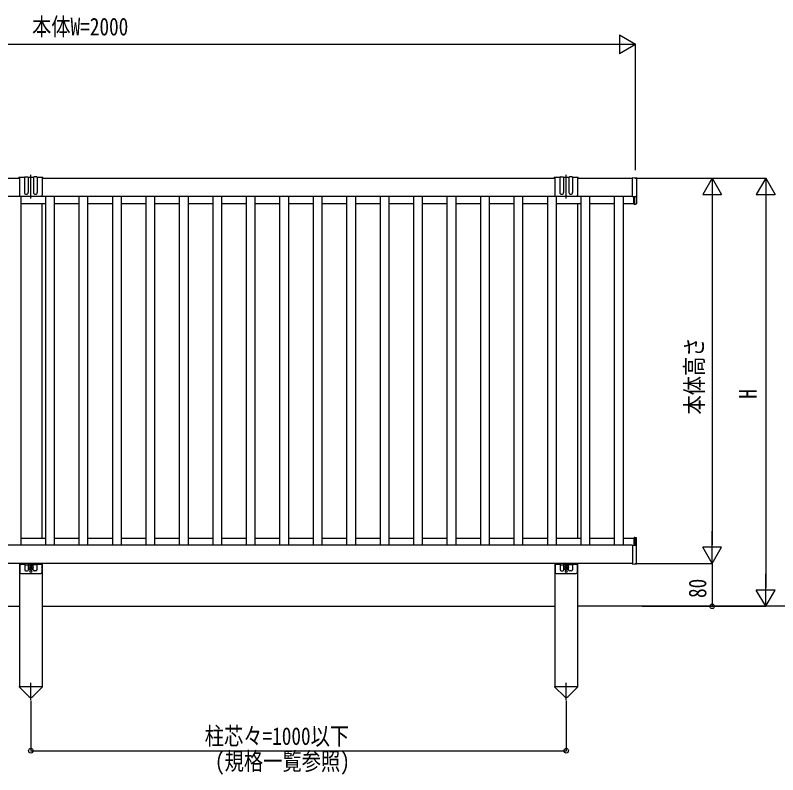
# Model space of a CAD drawing. Units: millimetres, scale not verified. Extents: x -4205 to 4205, y -2970 to 2970.
# Drawn here: x 1376 to 2800, y -1446 to -26 of the extents above; entities that cross this region are included whole.
import ezdxf
from ezdxf.enums import TextEntityAlignment as Align

# ---------------------------------------------------------------- set-up
doc = ezdxf.new("R2010")
doc.units = ezdxf.units.MM
doc.header["$LTSCALE"] = 16
doc.layers.add('0-3_YKK_A1', color=4, linetype='Continuous')
doc.layers.add('0-4_YKK_D', color=6, linetype='Continuous')
doc.styles.add('ＭＳ ゴシック', font='')
doc.styles.get('ＭＳ ゴシック').set_extended_font_data('MS Gothic')

msp = doc.modelspace()

# ---------------------------------------------------------------- linework, layer by layer
at = {"layer": '0-3_YKK_A1'}
for p, q in [((1405, -368.36), (1405, -324.58)), ((2405, -368.36), (2405, -324.58)), ((539, -330.78), (1384, -330.78)), ((1393, -329.28), (1384, -329.28)), ((1384, -329.28), (1384, -362.29)), ((1393, -329.28), (1393, -357.29)), ((1394, -328.28), (1399, -328.28)), ((1410, -329.28), (1400, -329.28)), ((1400, -329.28), (1400, -357.29)), ((1410, -329.28), (1410, -357.29)), ((1416, -328.28), (1411, -328.28)), ((1426, -329.28), (1417, -329.28)), ((1417, -329.28), (1417, -357.29)), ((1426, -329.28), (1426, -362.29)), ((1426, -330.78), (2384, -330.78)), ((2393, -329.28), (2384, -329.28)), ((2384, -329.28), (2384, -362.29)), ((2393, -329.28), (2393, -357.29)), ((2394, -328.28), (2399, -328.28)), ((2410, -329.28), (2400, -329.28)), ((2400, -329.28), (2400, -357.29)), ((2410, -329.28), (2410, -357.29)), ((2416, -328.28), (2411, -328.28)), ((2426, -329.28), (2417, -329.28)), ((2417, -329.28), (2417, -357.29)), ((2426, -329.28), (2426, -362.29)), ((2426, -330.78), (2528.5, -330.78)), ((2528.5, -330.58), (2528.5, -329.9)), ((2528.5, -364.08), (2528.5, -330.58)), ((2528.82, -329.6), (2535.56, -330.01)), ((2536.5, -331.01), (2536.5, -363.65)), ((2528.5, -364.78), (539, -364.78)), ((1386, -364.29), (1404.29, -364.29)), ((1386.75, -1016.78), (1386.75, -364.78)), ((1405.71, -364.29), (1424, -364.29)), ((1432.25, -364.78), (1432.25, -1016.78)), ((1449.25, -1016.78), (1449.25, -364.78)), ((1494.75, -364.78), (1494.75, -1016.78)), ((1511.75, -1016.78), (1511.75, -364.78)), ((1557.25, -364.78), (1557.25, -1016.78)), ((1574.25, -1016.78), (1574.25, -364.78)), ((1619.75, -364.78), (1619.75, -1016.78)), ((1636.75, -1016.78), (1636.75, -364.78)), ((1682.25, -364.78), (1682.25, -1016.78)), ((1699.25, -1016.78), (1699.25, -364.78)), ((1744.75, -364.78), (1744.75, -1016.78)), ((1761.75, -1016.78), (1761.75, -364.78)), ((1807.25, -364.78), (1807.25, -1016.78)), ((1824.25, -1016.78), (1824.25, -364.78)), ((1869.75, -364.78), (1869.75, -1016.78)), ((1886.75, -1016.78), (1886.75, -364.78)), ((1932.25, -364.78), (1932.25, -1016.78)), ((1949.25, -1016.78), (1949.25, -364.78)), ((1994.75, -364.78), (1994.75, -1016.78)), ((2011.75, -1016.78), (2011.75, -364.78)), ((2057.25, -364.78), (2057.25, -1016.78)), ((2074.25, -1016.78), (2074.25, -364.78)), ((2119.75, -364.78), (2119.75, -1016.78)), ((2136.75, -1016.78), (2136.75, -364.78)), ((2182.25, -364.78), (2182.25, -1016.78)), ((2199.25, -1016.78), (2199.25, -364.78)), ((2244.75, -364.78), (2244.75, -1016.78)), ((2261.75, -1016.78), (2261.75, -364.78)), ((2307.25, -364.78), (2307.25, -1016.78)), ((2324.25, -1016.78), (2324.25, -364.78)), ((2369.75, -364.78), (2369.75, -1016.78)), ((2386, -364.29), (2404.29, -364.29)), ((2386.75, -1016.78), (2386.75, -364.78)), ((2405.71, -364.29), (2424, -364.29)), ((2432.25, -364.78), (2432.25, -1016.78)), ((2449.25, -1016.78), (2449.25, -364.78)), ((2494.75, -364.78), (2494.75, -1016.78)), ((2511.75, -1016.78), (2511.75, -364.78)), ((2528.5, -364.76), (2528.5, -364.08)), ((2528.82, -365.06), (2535.56, -364.65)), ((2531, -376.98), (2531, -365.98)), ((2533, -365.58), (2531.28, -365.68)), ((2532, -365.64), (2532, -364.86)), ((2536.5, -363.65), (2536.5, -376.92)), ((1386.75, -377.78), (1432.25, -377.78)), ((1426, -1003.78), (1426, -377.78)), ((1449.25, -377.78), (1494.75, -377.78)), ((1511.75, -377.78), (1557.25, -377.78)), ((1574.25, -377.78), (1619.75, -377.78)), ((1636.75, -377.78), (1682.25, -377.78)), ((1699.25, -377.78), (1744.75, -377.78)), ((1761.75, -377.78), (1807.25, -377.78)), ((1824.25, -377.78), (1869.75, -377.78)), ((1886.75, -377.78), (1932.25, -377.78)), ((1949.25, -377.78), (1994.75, -377.78)), ((2011.75, -377.78), (2057.25, -377.78)), ((2074.25, -377.78), (2119.75, -377.78)), ((2136.75, -377.78), (2182.25, -377.78)), ((2199.25, -377.78), (2244.75, -377.78)), ((2261.75, -377.78), (2307.25, -377.78)), ((2324.25, -377.78), (2369.75, -377.78)), ((2386.75, -377.78), (2432.25, -377.78)), ((2426, -377.78), (2426, -1003.78)), ((2449.25, -377.78), (2494.75, -377.78)), ((2511.75, -377.78), (2531, -377.78)), ((2531, -378.18), (2531, -376.98)), ((2531.26, -378.59), (2531.26, -378.59)), ((2531.28, -378.6), (2532, -378.67)), ((2531.28, -378.6), (2532, -378.67)), ((2532, -379.02), (2532, -378.63)), ((2533, -379.08), (2532.94, -379.07)), ((2536.5, -376.92), (2536.5, -377.91)), ((1386.75, -1003.78), (1432.25, -1003.78)), ((1449.25, -1003.78), (1494.75, -1003.78)), ((1511.75, -1003.78), (1557.25, -1003.78)), ((1574.25, -1003.78), (1619.75, -1003.78)), ((1636.75, -1003.78), (1682.25, -1003.78)), ((1699.25, -1003.78), (1744.75, -1003.78)), ((1761.75, -1003.78), (1807.25, -1003.78)), ((1824.25, -1003.78), (1869.75, -1003.78)), ((1886.75, -1003.78), (1932.25, -1003.78)), ((1949.25, -1003.78), (1994.75, -1003.78)), ((2011.75, -1003.78), (2057.25, -1003.78)), ((2074.25, -1003.78), (2119.75, -1003.78)), ((2136.75, -1003.78), (2182.25, -1003.78)), ((2199.25, -1003.78), (2244.75, -1003.78)), ((2261.75, -1003.78), (2307.25, -1003.78)), ((2324.25, -1003.78), (2369.75, -1003.78)), ((2386.75, -1003.78), (2432.25, -1003.78)), ((2449.25, -1003.78), (2494.75, -1003.78)), ((2511.75, -1003.78), (2531, -1003.78)), ((2531, -1003.38), (2531, -1004.58)), ((2531, -1004.58), (2531, -1015.57)), ((2531.26, -1002.96), (2531.26, -1002.96)), ((2531.28, -1002.96), (2532, -1002.88)), ((2531.28, -1002.96), (2532, -1002.88)), ((2532, -1002.54), (2532, -1002.92)), ((2533, -1002.48), (2532.94, -1002.48)), ((2536.5, -1004.63), (2536.5, -1003.64)), ((2536.5, -1017.91), (2536.5, -1004.63)), ((2528.5, -1016.78), (539, -1016.78)), ((2528.5, -1016.8), (2528.5, -1017.48)), ((2528.5, -1017.48), (2528.5, -1050.98)), ((2528.82, -1016.5), (2535.56, -1016.91)), ((2533, -1015.98), (2531.28, -1015.87)), ((2532, -1016.69), (2532, -1015.92)), ((2536.5, -1050.55), (2536.5, -1017.91)), ((2528.5, -1050.78), (539, -1050.78)), ((1384, -1050.78), (1384, -1280.78)), ((1384.5, -1050.78), (1384.5, -1056.82)), ((1384.5, -1052.28), (1393.5, -1052.28)), ((1393.5, -1050.78), (1393.5, -1062.78)), ((1394.5, -1053.28), (1399.5, -1053.28)), ((1400.5, -1062.78), (1400.5, -1050.78)), ((1400.5, -1052.28), (1409.5, -1052.28)), ((1409.5, -1062.78), (1409.5, -1050.78)), ((1415.5, -1053.28), (1410.5, -1053.28)), ((1416.5, -1050.78), (1416.5, -1062.78)), ((1416.5, -1052.28), (1425.5, -1052.28)), ((1425.5, -1050.78), (1425.5, -1056.82)), ((1426, -1050.78), (1426, -1280.78)), ((2384, -1050.78), (2384, -1280.78)), ((2384.5, -1050.78), (2384.5, -1056.82)), ((2384.5, -1052.28), (2393.5, -1052.28)), ((2393.5, -1050.78), (2393.5, -1062.78)), ((2394.5, -1053.28), (2399.5, -1053.28)), ((2400.5, -1062.78), (2400.5, -1050.78)), ((2400.5, -1052.28), (2409.5, -1052.28)), ((2409.5, -1062.78), (2409.5, -1050.78)), ((2415.5, -1053.28), (2410.5, -1053.28)), ((2416.5, -1050.78), (2416.5, -1062.78)), ((2416.5, -1052.28), (2425.5, -1052.28)), ((2425.5, -1050.78), (2425.5, -1056.82)), ((2426, -1050.78), (2426, -1280.78)), ((2528.5, -1050.98), (2528.5, -1051.66)), ((2528.82, -1051.96), (2535.56, -1051.55)), ((1384.5, -1057.74), (1384.5, -1067.78)), ((1395.5, -1064.78), (1398.5, -1064.78)), ((1400.45, -1058.78), (1409.55, -1058.78)), ((1402.93, -1058.43), (1402.93, -1059.13)), ((1402.93, -1058.43), (1404.15, -1058.43)), ((1402.93, -1059.13), (1404.15, -1059.13)), ((1404.65, -1056.7), (1405.35, -1056.7)), ((1404.65, -1056.7), (1404.65, -1057.93)), ((1404.65, -1059.63), (1404.65, -1060.85)), ((1404.65, -1060.85), (1405.35, -1060.85)), ((1405, -1063.33), (1405, -1054.23)), ((1405.35, -1056.7), (1405.35, -1057.93)), ((1405.35, -1059.63), (1405.35, -1060.85)), ((1405.85, -1058.43), (1407.08, -1058.43)), ((1405.85, -1059.13), (1407.08, -1059.13)), ((1407.08, -1058.43), (1407.08, -1059.13)), ((1414.5, -1064.78), (1411.5, -1064.78)), ((1425.5, -1057.74), (1425.5, -1067.78)), ((2384.5, -1057.74), (2384.5, -1067.78)), ((2395.5, -1064.78), (2398.5, -1064.78)), ((2400.45, -1058.78), (2409.55, -1058.78)), ((2402.93, -1058.43), (2402.93, -1059.13)), ((2402.93, -1058.43), (2404.15, -1058.43)), ((2402.93, -1059.13), (2404.15, -1059.13)), ((2404.65, -1056.7), (2405.35, -1056.7)), ((2404.65, -1056.7), (2404.65, -1057.93)), ((2404.65, -1059.63), (2404.65, -1060.85)), ((2404.65, -1060.85), (2405.35, -1060.85)), ((2405, -1063.33), (2405, -1054.23)), ((2405.35, -1056.7), (2405.35, -1057.93)), ((2405.35, -1059.63), (2405.35, -1060.85)), ((2405.85, -1058.43), (2407.08, -1058.43)), ((2405.85, -1059.13), (2407.08, -1059.13)), ((2407.08, -1058.43), (2407.08, -1059.13)), ((2414.5, -1064.78), (2411.5, -1064.78)), ((2425.5, -1057.74), (2425.5, -1067.78)), ((1386.5, -1069.78), (1423.5, -1069.78)), ((2386.5, -1069.78), (2423.5, -1069.78)), ((426, -1130.78), (1384, -1130.78)), ((1426, -1130.78), (2384, -1130.78)), ((3204.06, -1130.78), (2426, -1130.78)), ((1383.8, -1281.78), (1383.8, -1280.78)), ((1383.8, -1280.78), (1426.2, -1280.78)), ((1405, -1306.29), (1405, -1273.81)), ((1426.2, -1280.78), (1426.2, -1281.78)), ((2383.8, -1281.78), (2383.8, -1280.78)), ((2383.8, -1280.78), (2426.2, -1280.78)), ((2405, -1306.29), (2405, -1273.81)), ((2426.2, -1280.78), (2426.2, -1281.78)), ((1383.8, -1281.78), (1401.48, -1299.33)), ((1426.2, -1281.78), (1408.52, -1299.33)), ((2383.8, -1281.78), (2401.48, -1299.33)), ((2426.2, -1281.78), (2408.52, -1299.33))]:
    msp.add_line(p, q, dxfattribs=at)
for points in [[(2533, -377.08), (2533, -365.58), (2533, -364.8)], [(2531, -378.18), (2531.01, -378.27), (2531.03, -378.38), (2531.09, -378.49), (2531.16, -378.56), (2531.24, -378.59), (2531.26, -378.59)], [(2531.25, -378.59), (2531.27, -378.59), (2531.28, -378.59)], [(2533.06, -379.07), (2533, -379.08), (2533, -377.08)], [(2531, -1003.38), (2531.01, -1003.28), (2531.03, -1003.17), (2531.09, -1003.06), (2531.16, -1003), (2531.24, -1002.96), (2531.26, -1002.96)], [(2531.25, -1002.96), (2531.27, -1002.96), (2531.28, -1002.96)], [(2533.06, -1002.48), (2533, -1002.48), (2533, -1004.47)], [(2533, -1004.47), (2533, -1015.98), (2533, -1016.75)]]:
    msp.add_lwpolyline(points, dxfattribs=at)
for centre, radius in [((1405, -1058.78), 4.25), ((1405, -1065.78), 1.65), ((2405, -1058.78), 4.25), ((2405, -1065.78), 1.65)]:
    msp.add_circle(centre, radius, dxfattribs=at)
for centre, radius, start, end in [((1384, -331.28), 2, 90, 165.52249), ((1394, -329.28), 1, 90, 180), ((1399, -329.28), 1, 0, 90), ((1411, -329.28), 1, 90, 180), ((1416, -329.28), 1, 0, 90), ((1426, -331.28), 2, 14.47751, 90), ((2384, -331.28), 2, 90, 165.52249), ((2394, -329.28), 1, 90, 180), ((2399, -329.28), 1, 0, 90), ((2411, -329.28), 1, 90, 180), ((2416, -329.28), 1, 0, 90), ((2426, -331.28), 2, 14.47751, 90), ((2528.8, -329.9), 0.3, 86.5, 180), ((2535.5, -331.01), 1, 0, 86.5), ((1386, -362.29), 2, 180, 270), ((1396.5, -357.29), 3.5, 180, 0), ((1405, -364.99), 1, 44.427, 135.573), ((1413.5, -357.29), 3.5, 180, 0), ((1424, -362.29), 2, 270, 0), ((2386, -362.29), 2, 180, 270), ((2396.5, -357.29), 3.5, 180, 0), ((2405, -364.99), 1, 44.427, 135.573), ((2413.5, -357.29), 3.5, 180, 0), ((2424, -362.29), 2, 270, 0), ((2528.8, -364.76), 0.3, 180, 273.5), ((2531.3, -365.98), 0.3, 93.5, 180), ((2535.5, -363.65), 1, 273.5, 0), ((2531.38, -378.19), 0.377, 177.75106, 254.19407), ((2535.5, -377.91), 1, 273.93714, 0.15594), ((2531.38, -1003.36), 0.377, 105.80593, 182.24894), ((2535.5, -1003.64), 1, 359.84406, 86.06286), ((2528.8, -1016.8), 0.3, 86.5, 180), ((2531.3, -1015.57), 0.3, 180, 266.5), ((2535.5, -1017.91), 1, 0, 86.5), ((1394.5, -1052.28), 1, 180, 270), ((1399.5, -1052.28), 1, 270, 0), ((1410.5, -1052.28), 1, 180, 270), ((1415.5, -1052.28), 1, 270, 0), ((2394.5, -1052.28), 1, 180, 270), ((2399.5, -1052.28), 1, 270, 0), ((2410.5, -1052.28), 1, 180, 270), ((2415.5, -1052.28), 1, 270, 0), ((2528.8, -1051.66), 0.3, 180, 273.5), ((2535.5, -1050.55), 1, 273.5, 0), ((1384.3, -1057.28), 0.5, 293.57818, 66.42182), ((1386.5, -1067.78), 2, 180, 270), ((1395.5, -1062.78), 2, 180, 270), ((1398.5, -1062.78), 2, 270, 0), ((1404.15, -1057.93), 0.5, 270, 0), ((1404.15, -1059.63), 0.5, 0, 90), ((1405.85, -1057.93), 0.5, 180, 270), ((1405.85, -1059.63), 0.5, 90, 180), ((1411.5, -1062.78), 2, 180, 270), ((1414.5, -1062.78), 2, 270, 0), ((1423.5, -1067.78), 2, 270, 0), ((1425.7, -1057.28), 0.5, 113.57818, 246.42182), ((2384.3, -1057.28), 0.5, 293.57818, 66.42182), ((2386.5, -1067.78), 2, 180, 270), ((2395.5, -1062.78), 2, 180, 270), ((2398.5, -1062.78), 2, 270, 0), ((2404.15, -1057.93), 0.5, 270, 0), ((2404.15, -1059.63), 0.5, 0, 90), ((2405.85, -1057.93), 0.5, 180, 270), ((2405.85, -1059.63), 0.5, 90, 180), ((2411.5, -1062.78), 2, 180, 270), ((2414.5, -1062.78), 2, 270, 0), ((2423.5, -1067.78), 2, 270, 0), ((2425.7, -1057.28), 0.5, 113.57818, 246.42182), ((1405, -1295.78), 5, 225.20979, 314.79021), ((2405, -1295.78), 5, 225.20979, 314.79021)]:
    msp.add_arc(centre, radius, start, end, dxfattribs=at)
for centre, major_axis, start_param, end_param in [((2533.06, -377.08), (32.76, -2), 4.6837208, 4.712389), ((2532.94, -377.08), (32.76, 2), 4.712389, 4.788924), ((2533.06, -1004.48), (32.76, 2), 1.5707963, 1.5994645), ((2532.94, -1004.48), (32.76, -2), 1.4942613, 1.5707963)]:
    msp.add_ellipse(centre, major_axis=major_axis, ratio=0.060935, start_param=start_param, end_param=end_param, dxfattribs=at)
at = {"layer": '0-4_YKK_D'}
for p, q in [((2534.5, -80.78), (2504.19, -63.28)), ((2504.19, -63.28), (2504.19, -98.28)), ((2499.5, -80.78), (569.5, -80.78)), ((2534.5, -80.78), (2473.88, -80.78)), ((2534.5, -80.78), (2504.19, -98.28)), ((2534.5, -315.78), (2534.5, -79.78)), ((2533, -330.78), (2678.5, -330.78)), ((2533, -330.78), (2778.5, -330.78)), ((2677.5, -330.78), (2660, -361.09)), ((2677.5, -330.78), (2695, -361.09)), ((2677.5, -330.78), (2677.5, -391.4)), ((2777.5, -330.78), (2760, -361.09)), ((2777.5, -330.78), (2795, -361.09)), ((2777.5, -330.78), (2777.5, -391.4)), ((2660, -361.09), (2695, -361.09)), ((2677.5, -365.78), (2677.5, -1015.78)), ((2760, -361.09), (2795, -361.09)), ((2777.5, -365.78), (2777.5, -1095.78)), ((2677.5, -1050.78), (2677.5, -990.16)), ((2677.5, -1050.78), (2660, -1020.47)), ((2695, -1020.47), (2660, -1020.47)), ((2677.5, -1050.78), (2695, -1020.47)), ((2533, -1050.78), (2678.5, -1050.78)), ((2547, -1050.78), (2678.5, -1050.78)), ((2677.5, -1050.78), (2677.5, -1130.78)), ((2777.5, -1130.78), (2777.5, -1070.16)), ((2777.5, -1130.78), (2760, -1100.47)), ((2795, -1100.47), (2760, -1100.47)), ((2777.5, -1130.78), (2795, -1100.47)), ((2547, -1130.78), (2678.5, -1130.78)), ((2548, -1130.78), (2778.5, -1130.78)), ((1405, -1307.29), (1405, -1401.78)), ((2405, -1307.29), (2405, -1401.78)), ((1405, -1400.78), (2405, -1400.78))]:
    msp.add_line(p, q, dxfattribs=at)
for centre in [(2677.5, -1130.78), (1405, -1400.78), (2405, -1400.78)]:
    msp.add_circle(centre, 4.25, dxfattribs=at)

# ---------------------------------------------------------------- texts
at = {"layer": '0-4_YKK_D', "style": 'ＭＳ ゴシック', "width": 0.8}
for s, p in [('本体W=2000', (1407.3, -73.78)), ('柱芯々=1000以下', (1729.8, -1399.78)), ('(規格一覧参照)', (1749, -1446.78))]:
    msp.add_text(s, height=32.99, dxfattribs=at).set_placement(p, align=Align.BOTTOM_LEFT)
for s, p in [('本体高さ', (2670.5, -772.38)), ('H', (2770.5, -742.78)), ('80', (2676.5, -1115.25))]:
    msp.add_text(s, height=32.99, rotation=90, dxfattribs=at).set_placement(p, align=Align.BOTTOM_LEFT)

doc.saveas('drawing.dxf')
